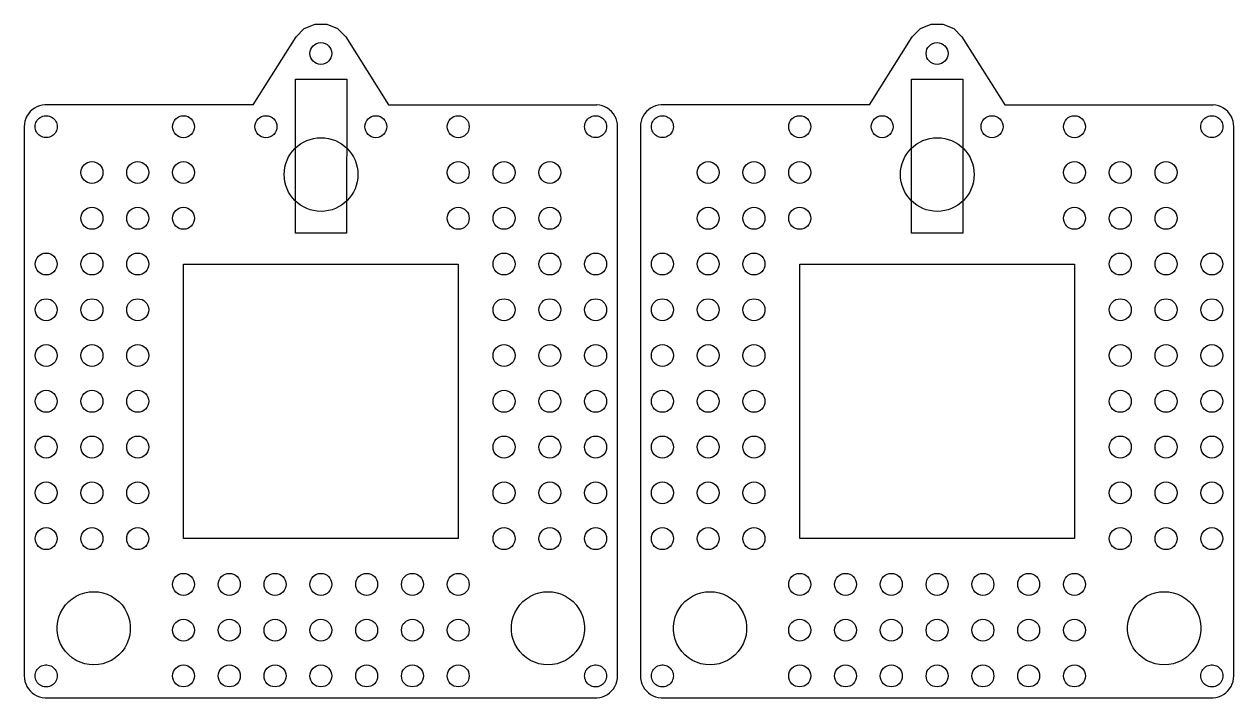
# Model space of a CAD drawing. Header units: millimetres. Extents: x 203 to 1783, y -536 to -83.
# Drawn here: x 538.4 to 868.6, y -373.1 to -189.1 of the extents above; entities that cross this region are included whole.
import ezdxf

# ---------------------------------------------------------------- set-up
doc = ezdxf.new("R2010")
doc.units = ezdxf.units.MM

msp = doc.modelspace()

# ---------------------------------------------------------------- linework, layer by layer
at = {"color": 7}
for p, q in [((543.28, -211.2), (542.55, -211.39)), ((544.03, -211.11), (543.28, -211.2)), ((695.53, -211.2), (694.78, -211.11)), ((696.26, -211.39), (695.53, -211.2)), ((711.52, -211.2), (710.79, -211.39)), ((712.27, -211.11), (711.52, -211.2)), ((863.77, -211.2), (863.02, -211.11)), ((864.5, -211.39), (863.77, -211.2)), ((539.15, -214.21), (538.82, -214.89)), ((539.55, -213.57), (539.15, -214.21)), ((540.03, -212.99), (539.55, -213.57)), ((540.58, -212.47), (540.03, -212.99)), ((541.19, -212.03), (540.58, -212.47)), ((541.85, -211.67), (541.19, -212.03)), ((542.55, -211.39), (541.85, -211.67)), ((542.49, -214.79), (542.8, -214.56)), ((542.8, -214.56), (543.13, -214.38)), ((543.13, -214.38), (543.48, -214.24)), ((543.48, -214.24), (543.84, -214.15)), ((543.84, -214.15), (544.21, -214.1)), ((544.21, -214.1), (544.59, -214.1)), ((544.59, -214.1), (544.97, -214.15)), ((544.97, -214.15), (545.33, -214.24)), ((545.33, -214.24), (545.68, -214.38)), ((545.68, -214.38), (546.01, -214.56)), ((546.01, -214.56), (546.32, -214.79)), ((692.49, -214.79), (692.8, -214.56)), ((692.8, -214.56), (693.13, -214.38)), ((693.13, -214.38), (693.48, -214.24)), ((693.48, -214.24), (693.84, -214.15)), ((693.84, -214.15), (694.21, -214.1)), ((694.21, -214.1), (694.59, -214.1)), ((694.59, -214.1), (694.97, -214.15)), ((694.97, -214.15), (695.33, -214.24)), ((695.33, -214.24), (695.68, -214.38)), ((695.68, -214.38), (696.01, -214.56)), ((696.01, -214.56), (696.32, -214.79)), ((696.96, -211.67), (696.26, -211.39)), ((697.62, -212.03), (696.96, -211.67)), ((698.23, -212.47), (697.62, -212.03)), ((698.78, -212.99), (698.23, -212.47)), ((699.26, -213.57), (698.78, -212.99)), ((699.66, -214.21), (699.26, -213.57)), ((699.98, -214.89), (699.66, -214.21)), ((707.39, -214.21), (707.06, -214.89)), ((707.79, -213.57), (707.39, -214.21)), ((708.27, -212.99), (707.79, -213.57)), ((708.82, -212.47), (708.27, -212.99)), ((709.43, -212.03), (708.82, -212.47)), ((710.09, -211.67), (709.43, -212.03)), ((710.79, -211.39), (710.09, -211.67)), ((710.73, -214.79), (711.04, -214.56)), ((711.04, -214.56), (711.37, -214.38)), ((711.37, -214.38), (711.72, -214.24)), ((711.72, -214.24), (712.08, -214.15)), ((712.08, -214.15), (712.45, -214.1)), ((712.45, -214.1), (712.83, -214.1)), ((712.83, -214.1), (713.21, -214.15)), ((713.21, -214.15), (713.57, -214.24)), ((713.57, -214.24), (713.92, -214.38)), ((713.92, -214.38), (714.25, -214.56)), ((714.25, -214.56), (714.56, -214.79)), ((860.73, -214.79), (861.04, -214.56)), ((861.04, -214.56), (861.37, -214.38)), ((861.37, -214.38), (861.72, -214.24)), ((861.72, -214.24), (862.08, -214.15)), ((862.08, -214.15), (862.45, -214.1)), ((862.45, -214.1), (862.83, -214.1)), ((862.83, -214.1), (863.21, -214.15)), ((863.21, -214.15), (863.57, -214.24)), ((863.57, -214.24), (863.92, -214.38)), ((863.92, -214.38), (864.25, -214.56)), ((864.25, -214.56), (864.56, -214.79)), ((865.2, -211.67), (864.5, -211.39)), ((865.86, -212.03), (865.2, -211.67)), ((866.47, -212.47), (865.86, -212.03)), ((867.02, -212.99), (866.47, -212.47)), ((867.5, -213.57), (867.02, -212.99)), ((867.9, -214.21), (867.5, -213.57)), ((868.22, -214.89), (867.9, -214.21)), ((538.45, -216.34), (538.4, -217.1)), ((538.4, -217.1), (538.4, -367.1)), ((538.59, -215.6), (538.45, -216.34)), ((538.82, -214.89), (538.59, -215.6)), ((541.4, -217.1), (541.43, -216.72)), ((541.43, -217.47), (541.4, -217.1)), ((541.43, -216.72), (541.5, -216.35)), ((541.5, -217.84), (541.43, -217.47)), ((541.5, -216.35), (541.61, -215.99)), ((541.61, -218.2), (541.5, -217.84)), ((541.61, -215.99), (541.77, -215.65)), ((541.77, -215.65), (541.98, -215.33)), ((541.98, -215.33), (542.22, -215.04)), ((542.22, -215.04), (542.49, -214.79)), ((546.32, -214.79), (546.59, -215.04)), ((546.59, -215.04), (546.83, -215.33)), ((546.83, -215.33), (547.03, -215.65)), ((547.03, -215.65), (547.19, -215.99)), ((547.19, -215.99), (547.31, -216.35)), ((547.31, -217.84), (547.19, -218.2)), ((547.31, -216.35), (547.38, -216.72)), ((547.38, -217.47), (547.31, -217.84)), ((547.38, -216.72), (547.4, -217.1)), ((547.4, -217.1), (547.38, -217.47)), ((691.4, -217.1), (691.43, -216.72)), ((691.43, -217.47), (691.4, -217.1)), ((691.43, -216.72), (691.5, -216.35)), ((691.5, -217.84), (691.43, -217.47)), ((691.5, -216.35), (691.61, -215.99)), ((691.61, -218.2), (691.5, -217.84)), ((691.61, -215.99), (691.77, -215.65)), ((691.77, -215.65), (691.98, -215.33)), ((691.98, -215.33), (692.22, -215.04)), ((692.22, -215.04), (692.49, -214.79)), ((696.32, -214.79), (696.59, -215.04)), ((696.59, -215.04), (696.83, -215.33)), ((696.83, -215.33), (697.03, -215.65)), ((697.03, -215.65), (697.19, -215.99)), ((697.19, -215.99), (697.31, -216.35)), ((697.31, -217.84), (697.19, -218.2)), ((697.31, -216.35), (697.38, -216.72)), ((697.38, -217.47), (697.31, -217.84)), ((697.38, -216.72), (697.4, -217.1)), ((697.4, -217.1), (697.38, -217.47)), ((700.21, -215.6), (699.98, -214.89)), ((700.36, -216.34), (700.21, -215.6)), ((700.4, -217.1), (700.36, -216.34)), ((700.4, -367.1), (700.4, -217.1)), ((706.69, -216.34), (706.64, -217.1)), ((706.64, -217.1), (706.64, -367.1)), ((706.83, -215.6), (706.69, -216.34)), ((707.06, -214.89), (706.83, -215.6)), ((709.64, -217.1), (709.67, -216.72)), ((709.67, -217.47), (709.64, -217.1)), ((709.67, -216.72), (709.74, -216.35)), ((709.74, -217.84), (709.67, -217.47)), ((709.74, -216.35), (709.85, -215.99)), ((709.85, -218.2), (709.74, -217.84)), ((709.85, -215.99), (710.01, -215.65)), ((710.01, -215.65), (710.22, -215.33)), ((710.22, -215.33), (710.46, -215.04)), ((710.46, -215.04), (710.73, -214.79)), ((714.56, -214.79), (714.83, -215.04)), ((714.83, -215.04), (715.07, -215.33)), ((715.07, -215.33), (715.27, -215.65)), ((715.27, -215.65), (715.43, -215.99)), ((715.43, -215.99), (715.55, -216.35)), ((715.55, -217.84), (715.43, -218.2)), ((715.55, -216.35), (715.62, -216.72)), ((715.62, -217.47), (715.55, -217.84)), ((715.62, -216.72), (715.64, -217.1)), ((715.64, -217.1), (715.62, -217.47)), ((859.64, -217.1), (859.67, -216.72)), ((859.67, -217.47), (859.64, -217.1)), ((859.67, -216.72), (859.74, -216.35)), ((859.74, -217.84), (859.67, -217.47)), ((859.74, -216.35), (859.85, -215.99)), ((859.85, -218.2), (859.74, -217.84)), ((859.85, -215.99), (860.01, -215.65)), ((860.01, -215.65), (860.22, -215.33)), ((860.22, -215.33), (860.46, -215.04)), ((860.46, -215.04), (860.73, -214.79)), ((864.56, -214.79), (864.83, -215.04)), ((864.83, -215.04), (865.07, -215.33)), ((865.07, -215.33), (865.27, -215.65)), ((865.27, -215.65), (865.43, -215.99)), ((865.43, -215.99), (865.55, -216.35)), ((865.55, -217.84), (865.43, -218.2)), ((865.55, -216.35), (865.62, -216.72)), ((865.62, -217.47), (865.55, -217.84)), ((865.62, -216.72), (865.64, -217.1)), ((865.64, -217.1), (865.62, -217.47)), ((868.45, -215.6), (868.22, -214.89)), ((868.6, -216.34), (868.45, -215.6)), ((868.64, -217.1), (868.6, -216.34)), ((868.64, -367.1), (868.64, -217.1)), ((541.77, -218.54), (541.61, -218.2)), ((541.98, -218.86), (541.77, -218.54)), ((542.22, -219.15), (541.98, -218.86)), ((542.49, -219.41), (542.22, -219.15)), ((542.8, -219.63), (542.49, -219.41)), ((543.13, -219.81), (542.8, -219.63)), ((543.48, -219.95), (543.13, -219.81)), ((543.84, -220.04), (543.48, -219.95)), ((544.21, -220.09), (543.84, -220.04)), ((544.59, -220.09), (544.21, -220.09)), ((544.97, -220.04), (544.59, -220.09)), ((545.33, -219.95), (544.97, -220.04)), ((545.68, -219.81), (545.33, -219.95)), ((546.01, -219.63), (545.68, -219.81)), ((546.32, -219.41), (546.01, -219.63)), ((546.59, -219.15), (546.32, -219.41)), ((546.83, -218.86), (546.59, -219.15)), ((547.03, -218.54), (546.83, -218.86)), ((547.19, -218.2), (547.03, -218.54)), ((691.77, -218.54), (691.61, -218.2)), ((691.98, -218.86), (691.77, -218.54)), ((692.22, -219.15), (691.98, -218.86)), ((692.49, -219.41), (692.22, -219.15)), ((692.8, -219.63), (692.49, -219.41)), ((693.13, -219.81), (692.8, -219.63)), ((693.48, -219.95), (693.13, -219.81)), ((693.84, -220.04), (693.48, -219.95)), ((694.21, -220.09), (693.84, -220.04)), ((694.59, -220.09), (694.21, -220.09)), ((694.97, -220.04), (694.59, -220.09)), ((695.33, -219.95), (694.97, -220.04)), ((695.68, -219.81), (695.33, -219.95)), ((696.01, -219.63), (695.68, -219.81)), ((696.32, -219.41), (696.01, -219.63)), ((696.59, -219.15), (696.32, -219.41)), ((696.83, -218.86), (696.59, -219.15)), ((697.03, -218.54), (696.83, -218.86)), ((697.19, -218.2), (697.03, -218.54)), ((710.01, -218.54), (709.85, -218.2)), ((710.22, -218.86), (710.01, -218.54)), ((710.46, -219.15), (710.22, -218.86)), ((710.73, -219.41), (710.46, -219.15)), ((711.04, -219.63), (710.73, -219.41)), ((711.37, -219.81), (711.04, -219.63)), ((711.72, -219.95), (711.37, -219.81)), ((712.08, -220.04), (711.72, -219.95)), ((712.45, -220.09), (712.08, -220.04)), ((712.83, -220.09), (712.45, -220.09)), ((713.21, -220.04), (712.83, -220.09)), ((713.57, -219.95), (713.21, -220.04)), ((713.92, -219.81), (713.57, -219.95)), ((714.25, -219.63), (713.92, -219.81)), ((714.56, -219.41), (714.25, -219.63)), ((714.83, -219.15), (714.56, -219.41)), ((715.07, -218.86), (714.83, -219.15)), ((715.27, -218.54), (715.07, -218.86)), ((715.43, -218.2), (715.27, -218.54)), ((860.01, -218.54), (859.85, -218.2)), ((860.22, -218.86), (860.01, -218.54)), ((860.46, -219.15), (860.22, -218.86)), ((860.73, -219.41), (860.46, -219.15)), ((861.04, -219.63), (860.73, -219.41)), ((861.37, -219.81), (861.04, -219.63)), ((861.72, -219.95), (861.37, -219.81)), ((862.08, -220.04), (861.72, -219.95)), ((862.45, -220.09), (862.08, -220.04)), ((862.83, -220.09), (862.45, -220.09)), ((863.21, -220.04), (862.83, -220.09)), ((863.57, -219.95), (863.21, -220.04)), ((863.92, -219.81), (863.57, -219.95)), ((864.25, -219.63), (863.92, -219.81)), ((864.56, -219.41), (864.25, -219.63)), ((864.83, -219.15), (864.56, -219.41)), ((865.07, -218.86), (864.83, -219.15)), ((865.27, -218.54), (865.07, -218.86)), ((865.43, -218.2), (865.27, -218.54)), ((550.56, -346.81), (551.53, -346.01)), ((551.53, -346.01), (552.59, -345.33)), ((552.59, -345.33), (553.72, -344.8)), ((553.72, -344.8), (554.92, -344.41)), ((554.92, -344.41), (556.15, -344.18)), ((556.15, -344.18), (557.4, -344.1)), ((557.4, -344.1), (558.66, -344.18)), ((558.66, -344.18), (559.89, -344.41)), ((559.89, -344.41), (561.08, -344.8)), ((561.08, -344.8), (562.22, -345.33)), ((562.22, -345.33), (563.28, -346.01)), ((563.28, -346.01), (564.25, -346.81)), ((674.56, -346.81), (675.53, -346.01)), ((675.53, -346.01), (676.59, -345.33)), ((676.59, -345.33), (677.72, -344.8)), ((677.72, -344.8), (678.92, -344.41)), ((678.92, -344.41), (680.15, -344.18)), ((680.15, -344.18), (681.4, -344.1)), ((681.4, -344.1), (682.66, -344.18)), ((682.66, -344.18), (683.89, -344.41)), ((683.89, -344.41), (685.08, -344.8)), ((685.08, -344.8), (686.22, -345.33)), ((686.22, -345.33), (687.28, -346.01)), ((687.28, -346.01), (688.25, -346.81)), ((718.8, -346.81), (719.77, -346.01)), ((719.77, -346.01), (720.83, -345.33)), ((720.83, -345.33), (721.96, -344.8)), ((721.96, -344.8), (723.16, -344.41)), ((723.16, -344.41), (724.39, -344.18)), ((724.39, -344.18), (725.64, -344.1)), ((725.64, -344.1), (726.9, -344.18)), ((726.9, -344.18), (728.13, -344.41)), ((728.13, -344.41), (729.32, -344.8)), ((729.32, -344.8), (730.46, -345.33)), ((730.46, -345.33), (731.52, -346.01)), ((731.52, -346.01), (732.49, -346.81)), ((842.8, -346.81), (843.77, -346.01)), ((843.77, -346.01), (844.83, -345.33)), ((844.83, -345.33), (845.96, -344.8)), ((845.96, -344.8), (847.16, -344.41)), ((847.16, -344.41), (848.39, -344.18)), ((848.39, -344.18), (849.64, -344.1)), ((849.64, -344.1), (850.9, -344.18)), ((850.9, -344.18), (852.13, -344.41)), ((852.13, -344.41), (853.32, -344.8)), ((853.32, -344.8), (854.46, -345.33)), ((854.46, -345.33), (855.52, -346.01)), ((855.52, -346.01), (856.49, -346.81)), ((547.89, -351.01), (548.35, -349.84)), ((548.35, -349.84), (548.96, -348.74)), ((548.96, -348.74), (549.7, -347.72)), ((549.7, -347.72), (550.56, -346.81)), ((564.25, -346.81), (565.11, -347.72)), ((565.11, -347.72), (565.85, -348.74)), ((565.85, -348.74), (566.45, -349.84)), ((566.45, -349.84), (566.91, -351.01)), ((671.89, -351.01), (672.35, -349.84)), ((672.35, -349.84), (672.96, -348.74)), ((672.96, -348.74), (673.7, -347.72)), ((673.7, -347.72), (674.56, -346.81)), ((688.25, -346.81), (689.11, -347.72)), ((689.11, -347.72), (689.85, -348.74)), ((689.85, -348.74), (690.45, -349.84)), ((690.45, -349.84), (690.91, -351.01)), ((716.13, -351.01), (716.59, -349.84)), ((716.59, -349.84), (717.2, -348.74)), ((717.2, -348.74), (717.94, -347.72)), ((717.94, -347.72), (718.8, -346.81)), ((732.49, -346.81), (733.35, -347.72)), ((733.35, -347.72), (734.09, -348.74)), ((734.09, -348.74), (734.69, -349.84)), ((734.69, -349.84), (735.15, -351.01)), ((840.13, -351.01), (840.59, -349.84)), ((840.59, -349.84), (841.2, -348.74)), ((841.2, -348.74), (841.94, -347.72)), ((841.94, -347.72), (842.8, -346.81)), ((856.49, -346.81), (857.35, -347.72)), ((857.35, -347.72), (858.09, -348.74)), ((858.09, -348.74), (858.69, -349.84)), ((858.69, -349.84), (859.15, -351.01)), ((547.42, -353.47), (547.58, -352.22)), ((547.58, -352.22), (547.89, -351.01)), ((566.91, -351.01), (567.23, -352.22)), ((567.23, -352.22), (567.38, -353.47)), ((671.42, -353.47), (671.58, -352.22)), ((671.58, -352.22), (671.89, -351.01)), ((690.91, -351.01), (691.23, -352.22)), ((691.23, -352.22), (691.38, -353.47)), ((715.66, -353.47), (715.82, -352.22)), ((715.82, -352.22), (716.13, -351.01)), ((735.15, -351.01), (735.47, -352.22)), ((735.47, -352.22), (735.62, -353.47)), ((839.66, -353.47), (839.82, -352.22)), ((839.82, -352.22), (840.13, -351.01)), ((859.15, -351.01), (859.47, -352.22)), ((859.47, -352.22), (859.62, -353.47)), ((547.42, -354.72), (547.42, -353.47)), ((547.58, -355.97), (547.42, -354.72)), ((547.89, -357.19), (547.58, -355.97)), ((567.23, -355.97), (566.91, -357.19)), ((567.38, -354.72), (567.23, -355.97)), ((567.38, -353.47), (567.38, -354.72)), ((671.42, -354.72), (671.42, -353.47)), ((671.58, -355.97), (671.42, -354.72)), ((671.89, -357.19), (671.58, -355.97)), ((691.23, -355.97), (690.91, -357.19)), ((691.38, -354.72), (691.23, -355.97)), ((691.38, -353.47), (691.38, -354.72)), ((715.66, -354.72), (715.66, -353.47)), ((715.82, -355.97), (715.66, -354.72)), ((716.13, -357.19), (715.82, -355.97)), ((735.47, -355.97), (735.15, -357.19)), ((735.62, -354.72), (735.47, -355.97)), ((735.62, -353.47), (735.62, -354.72)), ((839.66, -354.72), (839.66, -353.47)), ((839.82, -355.97), (839.66, -354.72)), ((840.13, -357.19), (839.82, -355.97)), ((859.47, -355.97), (859.15, -357.19)), ((859.62, -354.72), (859.47, -355.97)), ((859.62, -353.47), (859.62, -354.72)), ((548.35, -358.35), (547.89, -357.19)), ((548.96, -359.46), (548.35, -358.35)), ((549.7, -360.47), (548.96, -359.46)), ((565.85, -359.46), (565.11, -360.47)), ((566.45, -358.35), (565.85, -359.46)), ((566.91, -357.19), (566.45, -358.35)), ((672.35, -358.35), (671.89, -357.19)), ((672.96, -359.46), (672.35, -358.35)), ((673.7, -360.47), (672.96, -359.46)), ((689.85, -359.46), (689.11, -360.47)), ((690.45, -358.35), (689.85, -359.46)), ((690.91, -357.19), (690.45, -358.35)), ((716.59, -358.35), (716.13, -357.19)), ((717.2, -359.46), (716.59, -358.35)), ((717.94, -360.47), (717.2, -359.46)), ((734.09, -359.46), (733.35, -360.47)), ((734.69, -358.35), (734.09, -359.46)), ((735.15, -357.19), (734.69, -358.35)), ((840.59, -358.35), (840.13, -357.19)), ((841.2, -359.46), (840.59, -358.35)), ((841.94, -360.47), (841.2, -359.46)), ((858.09, -359.46), (857.35, -360.47)), ((858.69, -358.35), (858.09, -359.46)), ((859.15, -357.19), (858.69, -358.35)), ((550.56, -361.39), (549.7, -360.47)), ((551.53, -362.19), (550.56, -361.39)), ((552.59, -362.86), (551.53, -362.19)), ((553.72, -363.39), (552.59, -362.86)), ((562.22, -362.86), (561.08, -363.39)), ((563.28, -362.19), (562.22, -362.86)), ((564.25, -361.39), (563.28, -362.19)), ((565.11, -360.47), (564.25, -361.39)), ((674.56, -361.39), (673.7, -360.47)), ((675.53, -362.19), (674.56, -361.39)), ((676.59, -362.86), (675.53, -362.19)), ((677.72, -363.39), (676.59, -362.86)), ((686.22, -362.86), (685.08, -363.39)), ((687.28, -362.19), (686.22, -362.86)), ((688.25, -361.39), (687.28, -362.19)), ((689.11, -360.47), (688.25, -361.39)), ((718.8, -361.39), (717.94, -360.47)), ((719.77, -362.19), (718.8, -361.39)), ((720.83, -362.86), (719.77, -362.19)), ((721.96, -363.39), (720.83, -362.86)), ((730.46, -362.86), (729.32, -363.39)), ((731.52, -362.19), (730.46, -362.86)), ((732.49, -361.39), (731.52, -362.19)), ((733.35, -360.47), (732.49, -361.39)), ((842.8, -361.39), (841.94, -360.47)), ((843.77, -362.19), (842.8, -361.39)), ((844.83, -362.86), (843.77, -362.19)), ((845.96, -363.39), (844.83, -362.86)), ((854.46, -362.86), (853.32, -363.39)), ((855.52, -362.19), (854.46, -362.86)), ((856.49, -361.39), (855.52, -362.19)), ((857.35, -360.47), (856.49, -361.39)), ((541.43, -366.72), (541.5, -366.35)), ((541.5, -366.35), (541.61, -365.99)), ((541.61, -365.99), (541.77, -365.65)), ((541.77, -365.65), (541.98, -365.33)), ((541.98, -365.33), (542.22, -365.04)), ((542.22, -365.04), (542.49, -364.79)), ((542.49, -364.79), (542.8, -364.56)), ((542.8, -364.56), (543.13, -364.38)), ((543.13, -364.38), (543.48, -364.24)), ((543.48, -364.24), (543.84, -364.15)), ((543.84, -364.15), (544.21, -364.1)), ((544.21, -364.1), (544.59, -364.1)), ((544.59, -364.1), (544.97, -364.15)), ((544.97, -364.15), (545.33, -364.24)), ((545.33, -364.24), (545.68, -364.38)), ((545.68, -364.38), (546.01, -364.56)), ((546.01, -364.56), (546.32, -364.79)), ((546.32, -364.79), (546.59, -365.04)), ((546.59, -365.04), (546.83, -365.33)), ((546.83, -365.33), (547.03, -365.65)), ((547.03, -365.65), (547.19, -365.99)), ((547.19, -365.99), (547.31, -366.35)), ((547.31, -366.35), (547.38, -366.72)), ((554.92, -363.78), (553.72, -363.39)), ((556.15, -364.02), (554.92, -363.78)), ((557.4, -364.1), (556.15, -364.02)), ((558.66, -364.02), (557.4, -364.1)), ((559.89, -363.78), (558.66, -364.02)), ((561.08, -363.39), (559.89, -363.78)), ((678.92, -363.78), (677.72, -363.39)), ((680.15, -364.02), (678.92, -363.78)), ((681.4, -364.1), (680.15, -364.02)), ((682.66, -364.02), (681.4, -364.1)), ((683.89, -363.78), (682.66, -364.02)), ((685.08, -363.39), (683.89, -363.78)), ((691.43, -366.72), (691.5, -366.35)), ((691.5, -366.35), (691.61, -365.99)), ((691.61, -365.99), (691.77, -365.65)), ((691.77, -365.65), (691.98, -365.33)), ((691.98, -365.33), (692.22, -365.04)), ((692.22, -365.04), (692.49, -364.79)), ((692.49, -364.79), (692.8, -364.56)), ((692.8, -364.56), (693.13, -364.38)), ((693.13, -364.38), (693.48, -364.24)), ((693.48, -364.24), (693.84, -364.15)), ((693.84, -364.15), (694.21, -364.1)), ((694.21, -364.1), (694.59, -364.1)), ((694.59, -364.1), (694.97, -364.15)), ((694.97, -364.15), (695.33, -364.24)), ((695.33, -364.24), (695.68, -364.38)), ((695.68, -364.38), (696.01, -364.56)), ((696.01, -364.56), (696.32, -364.79)), ((696.32, -364.79), (696.59, -365.04)), ((696.59, -365.04), (696.83, -365.33)), ((696.83, -365.33), (697.03, -365.65)), ((697.03, -365.65), (697.19, -365.99)), ((697.19, -365.99), (697.31, -366.35)), ((697.31, -366.35), (697.38, -366.72)), ((709.67, -366.72), (709.74, -366.35)), ((709.74, -366.35), (709.85, -365.99)), ((709.85, -365.99), (710.01, -365.65)), ((710.01, -365.65), (710.22, -365.33)), ((710.22, -365.33), (710.46, -365.04)), ((710.46, -365.04), (710.73, -364.79)), ((710.73, -364.79), (711.04, -364.56)), ((711.04, -364.56), (711.37, -364.38)), ((711.37, -364.38), (711.72, -364.24)), ((711.72, -364.24), (712.08, -364.15)), ((712.08, -364.15), (712.45, -364.1)), ((712.45, -364.1), (712.83, -364.1)), ((712.83, -364.1), (713.21, -364.15)), ((713.21, -364.15), (713.57, -364.24)), ((713.57, -364.24), (713.92, -364.38)), ((713.92, -364.38), (714.25, -364.56)), ((714.25, -364.56), (714.56, -364.79)), ((714.56, -364.79), (714.83, -365.04)), ((714.83, -365.04), (715.07, -365.33)), ((715.07, -365.33), (715.27, -365.65)), ((715.27, -365.65), (715.43, -365.99)), ((715.43, -365.99), (715.55, -366.35)), ((715.55, -366.35), (715.62, -366.72)), ((723.16, -363.78), (721.96, -363.39)), ((724.39, -364.02), (723.16, -363.78)), ((725.64, -364.1), (724.39, -364.02)), ((726.9, -364.02), (725.64, -364.1)), ((728.13, -363.78), (726.9, -364.02)), ((729.32, -363.39), (728.13, -363.78)), ((847.16, -363.78), (845.96, -363.39)), ((848.39, -364.02), (847.16, -363.78)), ((849.64, -364.1), (848.39, -364.02)), ((850.9, -364.02), (849.64, -364.1)), ((852.13, -363.78), (850.9, -364.02)), ((853.32, -363.39), (852.13, -363.78)), ((859.67, -366.72), (859.74, -366.35)), ((859.74, -366.35), (859.85, -365.99)), ((859.85, -365.99), (860.01, -365.65)), ((860.01, -365.65), (860.22, -365.33)), ((860.22, -365.33), (860.46, -365.04)), ((860.46, -365.04), (860.73, -364.79)), ((860.73, -364.79), (861.04, -364.56)), ((861.04, -364.56), (861.37, -364.38)), ((861.37, -364.38), (861.72, -364.24)), ((861.72, -364.24), (862.08, -364.15)), ((862.08, -364.15), (862.45, -364.1)), ((862.45, -364.1), (862.83, -364.1)), ((862.83, -364.1), (863.21, -364.15)), ((863.21, -364.15), (863.57, -364.24)), ((863.57, -364.24), (863.92, -364.38)), ((863.92, -364.38), (864.25, -364.56)), ((864.25, -364.56), (864.56, -364.79)), ((864.56, -364.79), (864.83, -365.04)), ((864.83, -365.04), (865.07, -365.33)), ((865.07, -365.33), (865.27, -365.65)), ((865.27, -365.65), (865.43, -365.99)), ((865.43, -365.99), (865.55, -366.35)), ((865.55, -366.35), (865.62, -366.72)), ((538.4, -367.1), (538.45, -367.85)), ((538.45, -367.85), (538.59, -368.59)), ((538.59, -368.59), (538.82, -369.31)), ((538.82, -369.31), (539.15, -369.99)), ((541.4, -367.1), (541.43, -366.72)), ((541.43, -367.47), (541.4, -367.1)), ((541.5, -367.84), (541.43, -367.47)), ((541.61, -368.2), (541.5, -367.84)), ((541.77, -368.54), (541.61, -368.2)), ((541.98, -368.86), (541.77, -368.54)), ((542.22, -369.15), (541.98, -368.86)), ((542.49, -369.41), (542.22, -369.15)), ((542.8, -369.63), (542.49, -369.41)), ((543.13, -369.81), (542.8, -369.63)), ((543.48, -369.95), (543.13, -369.81)), ((545.68, -369.81), (545.33, -369.95)), ((546.01, -369.63), (545.68, -369.81)), ((546.32, -369.41), (546.01, -369.63)), ((546.59, -369.15), (546.32, -369.41)), ((546.83, -368.86), (546.59, -369.15)), ((547.03, -368.54), (546.83, -368.86)), ((547.19, -368.2), (547.03, -368.54)), ((547.31, -367.84), (547.19, -368.2)), ((547.38, -367.47), (547.31, -367.84)), ((547.38, -366.72), (547.4, -367.1)), ((547.4, -367.1), (547.38, -367.47)), ((691.4, -367.1), (691.43, -366.72)), ((691.43, -367.47), (691.4, -367.1)), ((691.5, -367.84), (691.43, -367.47)), ((691.61, -368.2), (691.5, -367.84)), ((691.77, -368.54), (691.61, -368.2)), ((691.98, -368.86), (691.77, -368.54)), ((692.22, -369.15), (691.98, -368.86)), ((692.49, -369.41), (692.22, -369.15)), ((692.8, -369.63), (692.49, -369.41)), ((693.13, -369.81), (692.8, -369.63)), ((693.48, -369.95), (693.13, -369.81)), ((695.68, -369.81), (695.33, -369.95)), ((696.01, -369.63), (695.68, -369.81)), ((696.32, -369.41), (696.01, -369.63)), ((696.59, -369.15), (696.32, -369.41)), ((696.83, -368.86), (696.59, -369.15)), ((697.03, -368.54), (696.83, -368.86)), ((697.19, -368.2), (697.03, -368.54)), ((697.31, -367.84), (697.19, -368.2)), ((697.38, -367.47), (697.31, -367.84)), ((697.38, -366.72), (697.4, -367.1)), ((697.4, -367.1), (697.38, -367.47)), ((699.66, -369.99), (699.98, -369.31)), ((699.98, -369.31), (700.21, -368.59)), ((700.21, -368.59), (700.36, -367.85)), ((700.36, -367.85), (700.4, -367.1)), ((706.64, -367.1), (706.69, -367.85)), ((706.69, -367.85), (706.83, -368.59)), ((706.83, -368.59), (707.06, -369.31)), ((707.06, -369.31), (707.39, -369.99)), ((709.64, -367.1), (709.67, -366.72)), ((709.67, -367.47), (709.64, -367.1)), ((709.74, -367.84), (709.67, -367.47)), ((709.85, -368.2), (709.74, -367.84)), ((710.01, -368.54), (709.85, -368.2)), ((710.22, -368.86), (710.01, -368.54)), ((710.46, -369.15), (710.22, -368.86)), ((710.73, -369.41), (710.46, -369.15)), ((711.04, -369.63), (710.73, -369.41)), ((711.37, -369.81), (711.04, -369.63)), ((711.72, -369.95), (711.37, -369.81)), ((713.92, -369.81), (713.57, -369.95)), ((714.25, -369.63), (713.92, -369.81)), ((714.56, -369.41), (714.25, -369.63)), ((714.83, -369.15), (714.56, -369.41)), ((715.07, -368.86), (714.83, -369.15)), ((715.27, -368.54), (715.07, -368.86)), ((715.43, -368.2), (715.27, -368.54)), ((715.55, -367.84), (715.43, -368.2)), ((715.62, -367.47), (715.55, -367.84)), ((715.62, -366.72), (715.64, -367.1)), ((715.64, -367.1), (715.62, -367.47)), ((859.64, -367.1), (859.67, -366.72)), ((859.67, -367.47), (859.64, -367.1)), ((859.74, -367.84), (859.67, -367.47)), ((859.85, -368.2), (859.74, -367.84)), ((860.01, -368.54), (859.85, -368.2)), ((860.22, -368.86), (860.01, -368.54)), ((860.46, -369.15), (860.22, -368.86)), ((860.73, -369.41), (860.46, -369.15)), ((861.04, -369.63), (860.73, -369.41)), ((861.37, -369.81), (861.04, -369.63)), ((861.72, -369.95), (861.37, -369.81)), ((863.92, -369.81), (863.57, -369.95)), ((864.25, -369.63), (863.92, -369.81)), ((864.56, -369.41), (864.25, -369.63)), ((864.83, -369.15), (864.56, -369.41)), ((865.07, -368.86), (864.83, -369.15)), ((865.27, -368.54), (865.07, -368.86)), ((865.43, -368.2), (865.27, -368.54)), ((865.55, -367.84), (865.43, -368.2)), ((865.62, -367.47), (865.55, -367.84)), ((865.62, -366.72), (865.64, -367.1)), ((865.64, -367.1), (865.62, -367.47)), ((867.9, -369.99), (868.22, -369.31)), ((868.22, -369.31), (868.45, -368.59)), ((868.45, -368.59), (868.6, -367.85)), ((868.6, -367.85), (868.64, -367.1)), ((539.15, -369.99), (539.55, -370.62)), ((539.55, -370.62), (540.03, -371.2)), ((540.03, -371.2), (540.58, -371.72)), ((540.58, -371.72), (541.19, -372.16)), ((541.19, -372.16), (541.85, -372.53)), ((541.85, -372.53), (542.55, -372.8)), ((542.55, -372.8), (543.28, -372.99)), ((543.28, -372.99), (544.03, -373.09)), ((543.84, -370.04), (543.48, -369.95)), ((544.21, -370.09), (543.84, -370.04)), ((544.03, -373.09), (694.78, -373.09)), ((544.59, -370.09), (544.21, -370.09)), ((544.97, -370.04), (544.59, -370.09)), ((545.33, -369.95), (544.97, -370.04)), ((693.84, -370.04), (693.48, -369.95)), ((694.21, -370.09), (693.84, -370.04)), ((694.59, -370.09), (694.21, -370.09)), ((694.97, -370.04), (694.59, -370.09)), ((694.78, -373.09), (695.53, -372.99)), ((695.33, -369.95), (694.97, -370.04)), ((695.53, -372.99), (696.26, -372.8)), ((696.26, -372.8), (696.96, -372.53)), ((696.96, -372.53), (697.62, -372.16)), ((697.62, -372.16), (698.23, -371.72)), ((698.23, -371.72), (698.78, -371.2)), ((698.78, -371.2), (699.26, -370.62)), ((699.26, -370.62), (699.66, -369.99)), ((707.39, -369.99), (707.79, -370.62)), ((707.79, -370.62), (708.27, -371.2)), ((708.27, -371.2), (708.82, -371.72)), ((708.82, -371.72), (709.43, -372.16)), ((709.43, -372.16), (710.09, -372.53)), ((710.09, -372.53), (710.79, -372.8)), ((710.79, -372.8), (711.52, -372.99)), ((711.52, -372.99), (712.27, -373.09)), ((712.08, -370.04), (711.72, -369.95)), ((712.45, -370.09), (712.08, -370.04)), ((712.27, -373.09), (863.02, -373.09)), ((712.83, -370.09), (712.45, -370.09)), ((713.21, -370.04), (712.83, -370.09)), ((713.57, -369.95), (713.21, -370.04)), ((862.08, -370.04), (861.72, -369.95)), ((862.45, -370.09), (862.08, -370.04)), ((862.83, -370.09), (862.45, -370.09)), ((863.21, -370.04), (862.83, -370.09)), ((863.02, -373.09), (863.77, -372.99)), ((863.57, -369.95), (863.21, -370.04)), ((863.77, -372.99), (864.5, -372.8)), ((864.5, -372.8), (865.2, -372.53)), ((865.2, -372.53), (865.86, -372.16)), ((865.86, -372.16), (866.47, -371.72)), ((866.47, -371.72), (867.02, -371.2)), ((867.02, -371.2), (867.5, -370.62)), ((867.5, -370.62), (867.9, -369.99))]:
    msp.add_line(p, q, dxfattribs=at)
for points in [[(600.95, -211.11), (600.95, -211.11), (612.62, -192.57), (614.87, -190.31), (617.81, -189.1), (620.99, -189.1), (623.93, -190.31), (626.19, -192.57), (637.86, -211.11), (637.86, -211.11)], [(769.19, -211.11), (769.19, -211.11), (780.86, -192.57), (783.11, -190.31), (786.05, -189.1), (789.23, -189.1), (792.17, -190.31), (794.43, -192.57), (806.1, -211.11), (806.1, -211.11)], [(600.95, -211.11), (544.03, -211.11)], [(637.86, -211.11), (694.78, -211.11)], [(769.19, -211.11), (712.27, -211.11)], [(806.1, -211.11), (863.02, -211.11)], [(581.9, -254.6), (656.9, -254.6), (656.9, -329.6), (581.9, -329.6), (581.9, -254.6)], [(750.14, -254.6), (825.14, -254.6), (825.14, -329.6), (750.14, -329.6), (750.14, -254.6)]]:
    msp.add_lwpolyline(points, dxfattribs=at)
for points in [[(612.45, -204.14), (626.45, -204.14), (626.4, -246.14), (612.45, -246.14)], [(780.69, -204.14), (794.69, -204.14), (794.64, -246.14), (780.69, -246.14)]]:
    msp.add_lwpolyline(points, close=True, dxfattribs=at)
for centre, radius in [((619.4, -197.1), 3), ((787.64, -197.1), 3), ((581.9, -217.1), 3), ((604.4, -217.1), 3), ((634.4, -217.1), 3), ((656.9, -217.1), 3), ((750.14, -217.1), 3), ((772.64, -217.1), 3), ((802.64, -217.1), 3), ((825.14, -217.1), 3), ((619.45, -230.16), 10.06), ((787.69, -230.16), 10.06), ((556.9, -229.6), 3), ((569.4, -229.6), 3), ((581.9, -229.6), 3), ((656.9, -229.6), 3), ((669.4, -229.6), 3), ((681.9, -229.6), 3), ((725.14, -229.6), 3), ((737.64, -229.6), 3), ((750.14, -229.6), 3), ((825.14, -229.6), 3), ((837.64, -229.6), 3), ((850.14, -229.6), 3), ((556.9, -242.1), 3), ((569.4, -242.1), 3), ((581.9, -242.1), 3), ((656.9, -242.1), 3), ((669.4, -242.1), 3), ((681.9, -242.1), 3), ((725.14, -242.1), 3), ((737.64, -242.1), 3), ((750.14, -242.1), 3), ((825.14, -242.1), 3), ((837.64, -242.1), 3), ((850.14, -242.1), 3), ((544.4, -254.6), 3), ((556.9, -254.6), 3), ((569.4, -254.6), 3), ((669.4, -254.6), 3), ((681.9, -254.6), 3), ((694.4, -254.6), 3), ((712.64, -254.6), 3), ((725.14, -254.6), 3), ((737.64, -254.6), 3), ((837.64, -254.6), 3), ((850.14, -254.6), 3), ((862.64, -254.6), 3), ((544.4, -267.1), 3), ((556.9, -267.1), 3), ((569.4, -267.1), 3), ((669.4, -267.1), 3), ((681.9, -267.1), 3), ((694.4, -267.1), 3), ((712.64, -267.1), 3), ((725.14, -267.1), 3), ((737.64, -267.1), 3), ((837.64, -267.1), 3), ((850.14, -267.1), 3), ((862.64, -267.1), 3), ((544.4, -279.6), 3), ((556.9, -279.6), 3), ((569.4, -279.6), 3), ((669.4, -279.6), 3), ((681.9, -279.6), 3), ((694.4, -279.6), 3), ((712.64, -279.6), 3), ((725.14, -279.6), 3), ((737.64, -279.6), 3), ((837.64, -279.6), 3), ((850.14, -279.6), 3), ((862.64, -279.6), 3), ((544.4, -292.1), 3), ((556.9, -292.1), 3), ((569.4, -292.1), 3), ((669.4, -292.1), 3), ((681.9, -292.1), 3), ((694.4, -292.1), 3), ((712.64, -292.1), 3), ((725.14, -292.1), 3), ((737.64, -292.1), 3), ((837.64, -292.1), 3), ((850.14, -292.1), 3), ((862.64, -292.1), 3), ((544.4, -304.6), 3), ((556.9, -304.6), 3), ((569.4, -304.6), 3), ((669.4, -304.6), 3), ((681.9, -304.6), 3), ((694.4, -304.6), 3), ((712.64, -304.6), 3), ((725.14, -304.6), 3), ((737.64, -304.6), 3), ((837.64, -304.6), 3), ((850.14, -304.6), 3), ((862.64, -304.6), 3), ((544.4, -317.1), 3), ((556.9, -317.1), 3), ((569.4, -317.1), 3), ((669.4, -317.1), 3), ((681.9, -317.1), 3), ((694.4, -317.1), 3), ((712.64, -317.1), 3), ((725.14, -317.1), 3), ((737.64, -317.1), 3), ((837.64, -317.1), 3), ((850.14, -317.1), 3), ((862.64, -317.1), 3), ((544.4, -329.6), 3), ((556.9, -329.6), 3), ((569.4, -329.6), 3), ((669.4, -329.6), 3), ((681.9, -329.6), 3), ((694.4, -329.6), 3), ((712.64, -329.6), 3), ((725.14, -329.6), 3), ((737.64, -329.6), 3), ((837.64, -329.6), 3), ((850.14, -329.6), 3), ((862.64, -329.6), 3), ((581.9, -342.1), 3), ((594.4, -342.1), 3), ((606.9, -342.1), 3), ((619.4, -342.1), 3), ((631.9, -342.1), 3), ((644.4, -342.1), 3), ((656.9, -342.1), 3), ((750.14, -342.1), 3), ((762.64, -342.1), 3), ((775.14, -342.1), 3), ((787.64, -342.1), 3), ((800.14, -342.1), 3), ((812.64, -342.1), 3), ((825.14, -342.1), 3), ((581.9, -354.6), 3), ((594.4, -354.6), 3), ((606.9, -354.6), 3), ((619.4, -354.6), 3), ((631.9, -354.6), 3), ((644.4, -354.6), 3), ((656.9, -354.6), 3), ((750.14, -354.6), 3), ((762.64, -354.6), 3), ((775.14, -354.6), 3), ((787.64, -354.6), 3), ((800.14, -354.6), 3), ((812.64, -354.6), 3), ((825.14, -354.6), 3), ((581.9, -367.1), 3), ((594.4, -367.1), 3), ((606.9, -367.1), 3), ((619.4, -367.1), 3), ((631.9, -367.1), 3), ((644.4, -367.1), 3), ((656.9, -367.1), 3), ((750.14, -367.1), 3), ((762.64, -367.1), 3), ((775.14, -367.1), 3), ((787.64, -367.1), 3), ((800.14, -367.1), 3), ((812.64, -367.1), 3), ((825.14, -367.1), 3)]:
    msp.add_circle(centre, radius, dxfattribs=at)

doc.saveas('drawing.dxf')
